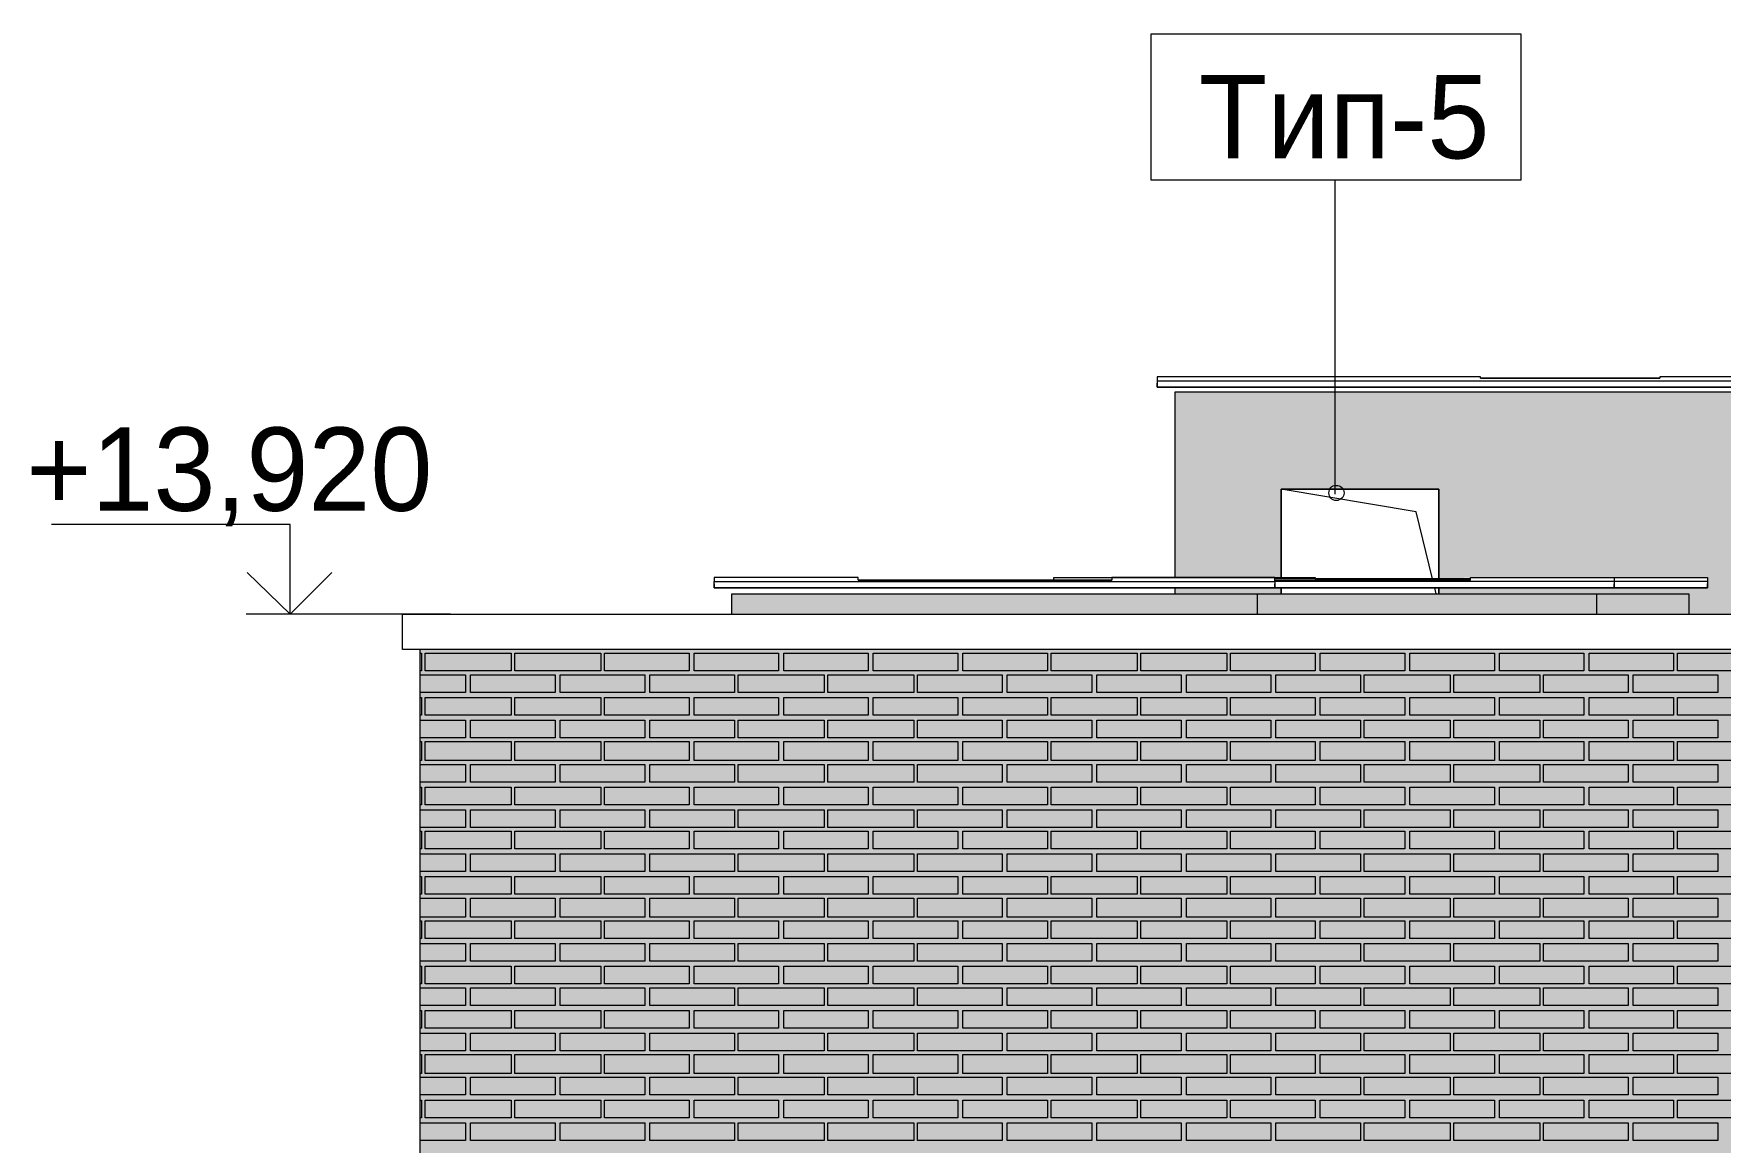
# Model space of a CAD drawing. Header units: millimetres. Extents: x -28928 to 100580, y -22867 to 36490.
# Drawn here: x -23170 to -17517, y 28437 to 32154 of the extents above; entities that cross this region are included whole.
import ezdxf

# ---------------------------------------------------------------- set-up
doc = ezdxf.new("R2010")
doc.units = ezdxf.units.MM
doc.layers.add('PDF _Геометрия', color=7, linetype='Continuous', true_color=0x8f8e8d)
doc.layers.add('PDF _Сплошная заливка', color=7, linetype='Continuous', true_color=0xffffff)
doc.layers.add('PDF _Текст', color=7, linetype='Continuous')

msp = doc.modelspace()

# ---------------------------------------------------------------- hatches: boundary and pattern name
at = {"layer": 'PDF _Сплошная заливка', "true_color": 0x383e42, "transparency": 33554559}
h = msp.add_hatch(color=250, dxfattribs=at)
h.paths.add_polyline_path([(-18989.7, 30296.4), (-19345.1, 30296.4), (-19345.1, 30275.3), (-18989.7, 30275.3)])
h.paths.add_polyline_path([(-15334.3, 30275.3), (-14467, 30275.3), (-14467, 30296.4), (-15342.8, 30296.4), (-15342.8, 30207.6), (-15334.3, 30207.6)])
h.paths.add_polyline_path([(-17623.2, 30275.3), (-17623.2, 30207.6), (-16654.3, 30207.6), (-16654.3, 30876), (-15541.6, 30876), (-15541.6, 30719.5), (-15342.8, 30719.5), (-15342.8, 30330.3), (-14805.5, 30330.3), (-14467, 30326), (-14467, 30952.2), (-19345.1, 30952.2), (-19345.1, 30330.3), (-18989.7, 30330.3), (-18989.7, 30626.4), (-18460.9, 30626.4), (-18460.9, 30326), (-18355.1, 30330.3), (-17559.7, 30330.3), (-17559.7, 30296.4), (-18460.9, 30296.4), (-18460.9, 30275.3)])
at = {"layer": 'PDF _Сплошная заливка', "true_color": 0xdcd6cf, "transparency": 33554559}
msp.add_hatch(color=254, dxfattribs=at).paths.add_polyline_path([(-18676.6, 16343.4), (-18676.6, 19592.6), (-17276.3, 19592.6), (-17276.3, 16343.4), (19112.6, 16343.4), (19112.6, 30089.1), (-21853.9, 30089.1), (-21853.9, 16343.4), (-21375.9, 16343.4), (-21375.9, 19592.6), (-19277.4, 19592.6), (-19277.4, 16343.4)])

# ---------------------------------------------------------------- linework, layer by layer
at = {"layer": 'PDF _Геометрия', "color": 7, "lineweight": 9}
for points in [[(-19425.5, 32153.7), (-18185.9, 32153.7), (-18185.9, 31663), (-19425.5, 31663)], [(-19404.3, 30990.3), (-14407.8, 30990.3), (-14407.8, 31003), (-16222.8, 31003), (-16222.8, 30998.7), (-16823.6, 30998.7), (-16823.6, 31003), (-17720.5, 31003), (-17720.5, 30998.7), (-18321.3, 30998.7), (-18321.3, 31003), (-19404.3, 31003)], [(-18989.7, 30626.4), (-18989.7, 30330.3), (-18989.7, 30626.4), (-18460.9, 30626.4), (-18460.9, 30326), (-18460.9, 30626.4)], [(-18989.7, 30275.3), (-18989.7, 30296.4)], [(-18460.9, 30296.4), (-18460.9, 30275.3)]]:
    msp.add_lwpolyline(points, close=True, dxfattribs=at)
for points in [[(-18807.8, 30609.5), (-18807.8, 31663)], [(-14407.8, 30990.3), (-14407.8, 30969.1), (-19404.3, 30969.1), (-19404.3, 30981.8)], [(-19404.3, 30990.3), (-19404.3, 30969.1), (-14407.8, 30969.1), (-14407.8, 30981.8)], [(-18321.3, 30998.7), (-17720.5, 30998.7)], [(-14467, 30326), (-14467, 30952.2), (-19345.1, 30952.2), (-19345.1, 30330.3)], [(-18482, 30326), (-18537, 30550.3), (-18989.7, 30626.4)], [(-21773.6, 30207.6), (-22188.2, 30207.6), (-22310.9, 30207.6), (-22310.9, 30508), (-23110.5, 30508)], [(-20889.3, 30309.1), (-20889.3, 30296.4), (-20889.3, 30317.6), (-19010.9, 30317.6), (-19010.9, 30330.3), (-19556.6, 30330.3), (-19556.6, 30321.8), (-20407, 30321.8), (-20407, 30330.3), (-20889.3, 30330.3), (-20889.3, 30317.6)], [(-20407, 30321.8), (-19556.6, 30321.8)], [(-19751.3, 30321.8), (-19751.3, 30330.3), (-19205.5, 30330.3), (-18875.5, 30330.3), (-18875.5, 30326), (-18355.1, 30326), (-19010.9, 30326)], [(-19010.9, 30321.8), (-18355.1, 30321.8), (-18355.1, 30330.3), (-17872.8, 30330.3), (-17872.8, 30317.6), (-19010.9, 30317.6), (-19010.9, 30296.4), (-19010.9, 30309.1)], [(-17872.8, 30330.3), (-17559.7, 30330.3), (-17559.7, 30317.6), (-17872.8, 30317.6), (-17872.8, 30296.4), (-17872.8, 30309.1)], [(-17559.7, 30317.6), (-17559.7, 30296.4), (-17559.7, 30309.1)], [(-20889.3, 30296.4), (-19010.9, 30296.4), (-20889.3, 30296.4)], [(-20830.1, 30207.6), (-20830.1, 30275.3), (-19175.9, 30275.3), (-19070.1, 30275.3), (-19070.1, 30207.6)], [(-19751.3, 30296.4), (-17872.8, 30296.4), (-19751.3, 30296.4)], [(-19692, 30275.3), (-18037.8, 30275.3), (-17932, 30275.3), (-17932, 30207.6)], [(-19569.3, 30296.4), (-17559.7, 30296.4), (-19569.3, 30296.4)], [(-19510.1, 30275.3), (-17724.7, 30275.3), (-17623.2, 30275.3), (-17623.2, 30207.6)], [(-19345.1, 30296.4), (-19345.1, 30275.3)], [(-18469.3, 30275.3), (-18473.6, 30296.4)], [(-22158.6, 30207.6), (-22458.9, 30207.6)], [(82320.3, 30089.1), (82320.3, 30207.6), (82320.3, 30089.1), (-21934.3, 30089.1), (-21934.3, 30207.6), (82320.3, 30207.6)], [(-21934.3, 30089.1), (-21934.3, 30207.6)], [(-21853.9, 16296.8), (-21853.9, 16343.4), (-21875.1, 16343.4), (-21875.1, 30089.1)]]:
    msp.add_lwpolyline(points, dxfattribs=at)
at = {"layer": 'PDF _Геометрия', "color": 7, "lineweight": 18}
msp.add_lwpolyline([(-22171.3, 30347.2), (-22310.9, 30207.6), (-22454.7, 30347.2)], dxfattribs=at)
at = {"layer": 'PDF _Геометрия', "lineweight": 9}
for points in [[(-21875.1, 30076.4), (-21870.9, 30076.4), (-21870.9, 30017.2), (-21875.1, 30017.2)], [(-21875.1, 30004.5), (-21862.4, 30004.5), (-21853.9, 30004.5), (-21722.8, 30004.5), (-21722.8, 29945.3), (-21853.9, 29945.3), (-21862.4, 29945.3), (-21875.1, 29945.3)], [(-21875.1, 29928.4), (-21870.9, 29928.4), (-21870.9, 29869.1), (-21875.1, 29869.1)], [(-21875.1, 29852.2), (-21862.4, 29852.2), (-21853.9, 29852.2), (-21722.8, 29852.2), (-21722.8, 29793), (-21853.9, 29793), (-21862.4, 29793), (-21875.1, 29793)], [(-21875.1, 29780.3), (-21870.9, 29780.3), (-21870.9, 29716.8), (-21875.1, 29716.8)], [(-21875.1, 29704.1), (-21862.4, 29704.1), (-21853.9, 29704.1), (-21722.8, 29704.1), (-21722.8, 29644.9), (-21853.9, 29644.9), (-21862.4, 29644.9), (-21875.1, 29644.9)], [(-21875.1, 29628), (-21870.9, 29628), (-21870.9, 29568.7), (-21875.1, 29568.7)], [(-21875.1, 29551.8), (-21862.4, 29551.8), (-21853.9, 29551.8), (-21722.8, 29551.8), (-21722.8, 29492.6), (-21853.9, 29492.6), (-21862.4, 29492.6), (-21875.1, 29492.6)], [(-21875.1, 29479.9), (-21870.9, 29479.9), (-21870.9, 29420.7), (-21875.1, 29420.7)], [(-21875.1, 29403.7), (-21862.4, 29403.7), (-21853.9, 29403.7), (-21722.8, 29403.7), (-21722.8, 29344.5), (-21853.9, 29344.5), (-21862.4, 29344.5), (-21875.1, 29344.5)], [(-21875.1, 29327.6), (-21870.9, 29327.6), (-21870.9, 29268.4), (-21875.1, 29268.4)], [(-21875.1, 29255.7), (-21862.4, 29255.7), (-21853.9, 29255.7), (-21722.8, 29255.7), (-21722.8, 29192.2), (-21853.9, 29192.2), (-21862.4, 29192.2), (-21875.1, 29192.2)], [(-21875.1, 29179.5), (-21870.9, 29179.5), (-21870.9, 29120.3), (-21875.1, 29120.3)], [(-21875.1, 29103.4), (-21862.4, 29103.4), (-21853.9, 29103.4), (-21722.8, 29103.4), (-21722.8, 29044.1), (-21853.9, 29044.1), (-21862.4, 29044.1), (-21875.1, 29044.1)], [(-21875.1, 29027.2), (-21870.9, 29027.2), (-21870.9, 28968), (-21875.1, 28968)], [(-21875.1, 28955.3), (-21862.4, 28955.3), (-21853.9, 28955.3), (-21722.8, 28955.3), (-21722.8, 28896), (-21853.9, 28896), (-21862.4, 28896), (-21875.1, 28896)], [(-21875.1, 28879.1), (-21870.9, 28879.1), (-21870.9, 28819.9), (-21875.1, 28819.9)], [(-21875.1, 28803), (-21862.4, 28803), (-21853.9, 28803), (-21722.8, 28803), (-21722.8, 28743.7), (-21853.9, 28743.7), (-21862.4, 28743.7), (-21875.1, 28743.7)], [(-21875.1, 28731), (-21870.9, 28731), (-21870.9, 28667.6), (-21875.1, 28667.6)], [(-21875.1, 28654.9), (-21862.4, 28654.9), (-21853.9, 28654.9), (-21722.8, 28654.9), (-21722.8, 28595.7), (-21853.9, 28595.7), (-21862.4, 28595.7), (-21875.1, 28595.7)], [(-21875.1, 28578.7), (-21870.9, 28578.7), (-21870.9, 28519.5), (-21875.1, 28519.5)], [(-21875.1, 28502.6), (-21862.4, 28502.6), (-21853.9, 28502.6), (-21722.8, 28502.6), (-21722.8, 28443.4), (-21853.9, 28443.4), (-21862.4, 28443.4), (-21875.1, 28443.4)]]:
    msp.add_lwpolyline(points, dxfattribs=at)
for points in [[(-21570.5, 30076.4), (-21570.5, 30017.2), (-21853.9, 30017.2), (-21858.2, 30017.2), (-21858.2, 30076.4), (-21853.9, 30076.4)], [(-21270.1, 30076.4), (-21270.1, 30017.2), (-21557.8, 30017.2), (-21557.8, 30076.4)], [(-20973.9, 30076.4), (-20973.9, 30017.2), (-21257.4, 30017.2), (-21257.4, 30076.4)], [(-20673.6, 30076.4), (-20673.6, 30017.2), (-20957, 30017.2), (-20957, 30076.4)], [(-20373.2, 30076.4), (-20373.2, 30017.2), (-20656.6, 30017.2), (-20656.6, 30076.4)], [(-20072.8, 30076.4), (-20072.8, 30017.2), (-20356.3, 30017.2), (-20356.3, 30076.4)], [(-19772.4, 30076.4), (-19772.4, 30017.2), (-20055.9, 30017.2), (-20055.9, 30076.4)], [(-19472, 30076.4), (-19472, 30017.2), (-19759.7, 30017.2), (-19759.7, 30076.4)], [(-19171.6, 30076.4), (-19171.6, 30017.2), (-19459.3, 30017.2), (-19459.3, 30076.4)], [(-18875.5, 30076.4), (-18875.5, 30017.2), (-19158.9, 30017.2), (-19158.9, 30076.4)], [(-18575.1, 30076.4), (-18575.1, 30017.2), (-18858.6, 30017.2), (-18858.6, 30076.4)], [(-18274.7, 30076.4), (-18274.7, 30017.2), (-18558.2, 30017.2), (-18558.2, 30076.4)], [(-17974.3, 30076.4), (-17974.3, 30017.2), (-18257.8, 30017.2), (-18257.8, 30076.4)], [(-17673.9, 30076.4), (-17673.9, 30017.2), (-17957.4, 30017.2), (-17957.4, 30076.4)], [(-17373.6, 30076.4), (-17373.6, 30017.2), (-17661.3, 30017.2), (-17661.3, 30076.4)], [(-21422.4, 29945.3), (-21566.3, 29945.3), (-21705.9, 29945.3), (-21705.9, 30004.5), (-21566.3, 30004.5), (-21422.4, 30004.5)], [(-21122, 29945.3), (-21265.9, 29945.3), (-21405.5, 29945.3), (-21405.5, 30004.5), (-21265.9, 30004.5), (-21122, 30004.5)], [(-20821.6, 29945.3), (-20965.5, 29945.3), (-21105.1, 29945.3), (-21105.1, 30004.5), (-20965.5, 30004.5), (-20821.6, 30004.5)], [(-20521.3, 29945.3), (-20665.1, 29945.3), (-20808.9, 29945.3), (-20808.9, 30004.5), (-20665.1, 30004.5), (-20521.3, 30004.5)], [(-20220.9, 29945.3), (-20364.7, 29945.3), (-20508.6, 29945.3), (-20508.6, 30004.5), (-20364.7, 30004.5), (-20220.9, 30004.5)], [(-19924.7, 29945.3), (-20064.3, 29945.3), (-20208.2, 29945.3), (-20208.2, 30004.5), (-20064.3, 30004.5), (-19924.7, 30004.5)], [(-19624.3, 29945.3), (-19763.9, 29945.3), (-19907.8, 29945.3), (-19907.8, 30004.5), (-19763.9, 30004.5), (-19624.3, 30004.5)], [(-19323.9, 29945.3), (-19463.6, 29945.3), (-19607.4, 29945.3), (-19607.4, 30004.5), (-19463.6, 30004.5), (-19323.9, 30004.5)], [(-19023.6, 29945.3), (-19167.4, 29945.3), (-19307, 29945.3), (-19307, 30004.5), (-19167.4, 30004.5), (-19023.6, 30004.5)], [(-18723.2, 29945.3), (-18867, 29945.3), (-19006.6, 29945.3), (-19006.6, 30004.5), (-18867, 30004.5), (-18723.2, 30004.5)], [(-18422.8, 29945.3), (-18566.6, 29945.3), (-18710.5, 29945.3), (-18710.5, 30004.5), (-18566.6, 30004.5), (-18422.8, 30004.5)], [(-18122.4, 29945.3), (-18266.3, 29945.3), (-18410.1, 29945.3), (-18410.1, 30004.5), (-18266.3, 30004.5), (-18122.4, 30004.5)], [(-17826.3, 29945.3), (-17965.9, 29945.3), (-18109.7, 29945.3), (-18109.7, 30004.5), (-17965.9, 30004.5), (-17826.3, 30004.5)], [(-17525.9, 29945.3), (-17665.5, 29945.3), (-17809.3, 29945.3), (-17809.3, 30004.5), (-17665.5, 30004.5), (-17525.9, 30004.5)], [(-21570.5, 29928.4), (-21570.5, 29869.1), (-21853.9, 29869.1), (-21858.2, 29869.1), (-21858.2, 29928.4), (-21853.9, 29928.4)], [(-21270.1, 29928.4), (-21270.1, 29869.1), (-21557.8, 29869.1), (-21557.8, 29928.4)], [(-20973.9, 29928.4), (-20973.9, 29869.1), (-21257.4, 29869.1), (-21257.4, 29928.4)], [(-20673.6, 29928.4), (-20673.6, 29869.1), (-20957, 29869.1), (-20957, 29928.4)], [(-20373.2, 29928.4), (-20373.2, 29869.1), (-20656.6, 29869.1), (-20656.6, 29928.4)], [(-20072.8, 29928.4), (-20072.8, 29869.1), (-20356.3, 29869.1), (-20356.3, 29928.4)], [(-19772.4, 29928.4), (-19772.4, 29869.1), (-20055.9, 29869.1), (-20055.9, 29928.4)], [(-19472, 29928.4), (-19472, 29869.1), (-19759.7, 29869.1), (-19759.7, 29928.4)], [(-19171.6, 29928.4), (-19171.6, 29869.1), (-19459.3, 29869.1), (-19459.3, 29928.4)], [(-18875.5, 29928.4), (-18875.5, 29869.1), (-19158.9, 29869.1), (-19158.9, 29928.4)], [(-18575.1, 29928.4), (-18575.1, 29869.1), (-18858.6, 29869.1), (-18858.6, 29928.4)], [(-18274.7, 29928.4), (-18274.7, 29869.1), (-18558.2, 29869.1), (-18558.2, 29928.4)], [(-17974.3, 29928.4), (-17974.3, 29869.1), (-18257.8, 29869.1), (-18257.8, 29928.4)], [(-17673.9, 29928.4), (-17673.9, 29869.1), (-17957.4, 29869.1), (-17957.4, 29928.4)], [(-17373.6, 29928.4), (-17373.6, 29869.1), (-17661.3, 29869.1), (-17661.3, 29928.4)], [(-21422.4, 29793), (-21566.3, 29793), (-21705.9, 29793), (-21705.9, 29852.2), (-21566.3, 29852.2), (-21422.4, 29852.2)], [(-21122, 29793), (-21265.9, 29793), (-21405.5, 29793), (-21405.5, 29852.2), (-21265.9, 29852.2), (-21122, 29852.2)], [(-20821.6, 29793), (-20965.5, 29793), (-21105.1, 29793), (-21105.1, 29852.2), (-20965.5, 29852.2), (-20821.6, 29852.2)], [(-20521.3, 29793), (-20665.1, 29793), (-20808.9, 29793), (-20808.9, 29852.2), (-20665.1, 29852.2), (-20521.3, 29852.2)], [(-20220.9, 29793), (-20364.7, 29793), (-20508.6, 29793), (-20508.6, 29852.2), (-20364.7, 29852.2), (-20220.9, 29852.2)], [(-19924.7, 29793), (-20064.3, 29793), (-20208.2, 29793), (-20208.2, 29852.2), (-20064.3, 29852.2), (-19924.7, 29852.2)], [(-19624.3, 29793), (-19763.9, 29793), (-19907.8, 29793), (-19907.8, 29852.2), (-19763.9, 29852.2), (-19624.3, 29852.2)], [(-19323.9, 29793), (-19463.6, 29793), (-19607.4, 29793), (-19607.4, 29852.2), (-19463.6, 29852.2), (-19323.9, 29852.2)], [(-19023.6, 29793), (-19167.4, 29793), (-19307, 29793), (-19307, 29852.2), (-19167.4, 29852.2), (-19023.6, 29852.2)], [(-18723.2, 29793), (-18867, 29793), (-19006.6, 29793), (-19006.6, 29852.2), (-18867, 29852.2), (-18723.2, 29852.2)], [(-18422.8, 29793), (-18566.6, 29793), (-18710.5, 29793), (-18710.5, 29852.2), (-18566.6, 29852.2), (-18422.8, 29852.2)], [(-18122.4, 29793), (-18266.3, 29793), (-18410.1, 29793), (-18410.1, 29852.2), (-18266.3, 29852.2), (-18122.4, 29852.2)], [(-17826.3, 29793), (-17965.9, 29793), (-18109.7, 29793), (-18109.7, 29852.2), (-17965.9, 29852.2), (-17826.3, 29852.2)], [(-17525.9, 29793), (-17665.5, 29793), (-17809.3, 29793), (-17809.3, 29852.2), (-17665.5, 29852.2), (-17525.9, 29852.2)], [(-21570.5, 29780.3), (-21570.5, 29716.8), (-21853.9, 29716.8), (-21858.2, 29716.8), (-21858.2, 29780.3), (-21853.9, 29780.3)], [(-21270.1, 29780.3), (-21270.1, 29716.8), (-21557.8, 29716.8), (-21557.8, 29780.3)], [(-20973.9, 29780.3), (-20973.9, 29716.8), (-21257.4, 29716.8), (-21257.4, 29780.3)], [(-20673.6, 29780.3), (-20673.6, 29716.8), (-20957, 29716.8), (-20957, 29780.3)], [(-20373.2, 29780.3), (-20373.2, 29716.8), (-20656.6, 29716.8), (-20656.6, 29780.3)], [(-20072.8, 29780.3), (-20072.8, 29716.8), (-20356.3, 29716.8), (-20356.3, 29780.3)], [(-19772.4, 29780.3), (-19772.4, 29716.8), (-20055.9, 29716.8), (-20055.9, 29780.3)], [(-19472, 29780.3), (-19472, 29716.8), (-19759.7, 29716.8), (-19759.7, 29780.3)], [(-19171.6, 29780.3), (-19171.6, 29716.8), (-19459.3, 29716.8), (-19459.3, 29780.3)], [(-18875.5, 29780.3), (-18875.5, 29716.8), (-19158.9, 29716.8), (-19158.9, 29780.3)], [(-18575.1, 29780.3), (-18575.1, 29716.8), (-18858.6, 29716.8), (-18858.6, 29780.3)], [(-18274.7, 29780.3), (-18274.7, 29716.8), (-18558.2, 29716.8), (-18558.2, 29780.3)], [(-17974.3, 29780.3), (-17974.3, 29716.8), (-18257.8, 29716.8), (-18257.8, 29780.3)], [(-17673.9, 29780.3), (-17673.9, 29716.8), (-17957.4, 29716.8), (-17957.4, 29780.3)], [(-17373.6, 29780.3), (-17373.6, 29716.8), (-17661.3, 29716.8), (-17661.3, 29780.3)], [(-21422.4, 29644.9), (-21566.3, 29644.9), (-21705.9, 29644.9), (-21705.9, 29704.1), (-21566.3, 29704.1), (-21422.4, 29704.1)], [(-21122, 29644.9), (-21265.9, 29644.9), (-21405.5, 29644.9), (-21405.5, 29704.1), (-21265.9, 29704.1), (-21122, 29704.1)], [(-20821.6, 29644.9), (-20965.5, 29644.9), (-21105.1, 29644.9), (-21105.1, 29704.1), (-20965.5, 29704.1), (-20821.6, 29704.1)], [(-20521.3, 29644.9), (-20665.1, 29644.9), (-20808.9, 29644.9), (-20808.9, 29704.1), (-20665.1, 29704.1), (-20521.3, 29704.1)], [(-20220.9, 29644.9), (-20364.7, 29644.9), (-20508.6, 29644.9), (-20508.6, 29704.1), (-20364.7, 29704.1), (-20220.9, 29704.1)], [(-19924.7, 29644.9), (-20064.3, 29644.9), (-20208.2, 29644.9), (-20208.2, 29704.1), (-20064.3, 29704.1), (-19924.7, 29704.1)], [(-19624.3, 29644.9), (-19763.9, 29644.9), (-19907.8, 29644.9), (-19907.8, 29704.1), (-19763.9, 29704.1), (-19624.3, 29704.1)], [(-19323.9, 29644.9), (-19463.6, 29644.9), (-19607.4, 29644.9), (-19607.4, 29704.1), (-19463.6, 29704.1), (-19323.9, 29704.1)], [(-19023.6, 29644.9), (-19167.4, 29644.9), (-19307, 29644.9), (-19307, 29704.1), (-19167.4, 29704.1), (-19023.6, 29704.1)], [(-18723.2, 29644.9), (-18867, 29644.9), (-19006.6, 29644.9), (-19006.6, 29704.1), (-18867, 29704.1), (-18723.2, 29704.1)], [(-18422.8, 29644.9), (-18566.6, 29644.9), (-18710.5, 29644.9), (-18710.5, 29704.1), (-18566.6, 29704.1), (-18422.8, 29704.1)], [(-18122.4, 29644.9), (-18266.3, 29644.9), (-18410.1, 29644.9), (-18410.1, 29704.1), (-18266.3, 29704.1), (-18122.4, 29704.1)], [(-17826.3, 29644.9), (-17965.9, 29644.9), (-18109.7, 29644.9), (-18109.7, 29704.1), (-17965.9, 29704.1), (-17826.3, 29704.1)], [(-17525.9, 29644.9), (-17665.5, 29644.9), (-17809.3, 29644.9), (-17809.3, 29704.1), (-17665.5, 29704.1), (-17525.9, 29704.1)], [(-21570.5, 29628), (-21570.5, 29568.7), (-21853.9, 29568.7), (-21858.2, 29568.7), (-21858.2, 29628), (-21853.9, 29628)], [(-21270.1, 29628), (-21270.1, 29568.7), (-21557.8, 29568.7), (-21557.8, 29628)], [(-20973.9, 29628), (-20973.9, 29568.7), (-21257.4, 29568.7), (-21257.4, 29628)], [(-20673.6, 29628), (-20673.6, 29568.7), (-20957, 29568.7), (-20957, 29628)], [(-20373.2, 29628), (-20373.2, 29568.7), (-20656.6, 29568.7), (-20656.6, 29628)], [(-20072.8, 29628), (-20072.8, 29568.7), (-20356.3, 29568.7), (-20356.3, 29628)], [(-19772.4, 29628), (-19772.4, 29568.7), (-20055.9, 29568.7), (-20055.9, 29628)], [(-19472, 29628), (-19472, 29568.7), (-19759.7, 29568.7), (-19759.7, 29628)], [(-19171.6, 29628), (-19171.6, 29568.7), (-19459.3, 29568.7), (-19459.3, 29628)], [(-18875.5, 29628), (-18875.5, 29568.7), (-19158.9, 29568.7), (-19158.9, 29628)], [(-18575.1, 29628), (-18575.1, 29568.7), (-18858.6, 29568.7), (-18858.6, 29628)], [(-18274.7, 29628), (-18274.7, 29568.7), (-18558.2, 29568.7), (-18558.2, 29628)], [(-17974.3, 29628), (-17974.3, 29568.7), (-18257.8, 29568.7), (-18257.8, 29628)], [(-17673.9, 29628), (-17673.9, 29568.7), (-17957.4, 29568.7), (-17957.4, 29628)], [(-17373.6, 29628), (-17373.6, 29568.7), (-17661.3, 29568.7), (-17661.3, 29628)], [(-21422.4, 29492.6), (-21566.3, 29492.6), (-21705.9, 29492.6), (-21705.9, 29551.8), (-21566.3, 29551.8), (-21422.4, 29551.8)], [(-21122, 29492.6), (-21265.9, 29492.6), (-21405.5, 29492.6), (-21405.5, 29551.8), (-21265.9, 29551.8), (-21122, 29551.8)], [(-20821.6, 29492.6), (-20965.5, 29492.6), (-21105.1, 29492.6), (-21105.1, 29551.8), (-20965.5, 29551.8), (-20821.6, 29551.8)], [(-20521.3, 29492.6), (-20665.1, 29492.6), (-20808.9, 29492.6), (-20808.9, 29551.8), (-20665.1, 29551.8), (-20521.3, 29551.8)], [(-20220.9, 29492.6), (-20364.7, 29492.6), (-20508.6, 29492.6), (-20508.6, 29551.8), (-20364.7, 29551.8), (-20220.9, 29551.8)], [(-19924.7, 29492.6), (-20064.3, 29492.6), (-20208.2, 29492.6), (-20208.2, 29551.8), (-20064.3, 29551.8), (-19924.7, 29551.8)], [(-19624.3, 29492.6), (-19763.9, 29492.6), (-19907.8, 29492.6), (-19907.8, 29551.8), (-19763.9, 29551.8), (-19624.3, 29551.8)], [(-19323.9, 29492.6), (-19463.6, 29492.6), (-19607.4, 29492.6), (-19607.4, 29551.8), (-19463.6, 29551.8), (-19323.9, 29551.8)], [(-19023.6, 29492.6), (-19167.4, 29492.6), (-19307, 29492.6), (-19307, 29551.8), (-19167.4, 29551.8), (-19023.6, 29551.8)], [(-18723.2, 29492.6), (-18867, 29492.6), (-19006.6, 29492.6), (-19006.6, 29551.8), (-18867, 29551.8), (-18723.2, 29551.8)], [(-18422.8, 29492.6), (-18566.6, 29492.6), (-18710.5, 29492.6), (-18710.5, 29551.8), (-18566.6, 29551.8), (-18422.8, 29551.8)], [(-18122.4, 29492.6), (-18266.3, 29492.6), (-18410.1, 29492.6), (-18410.1, 29551.8), (-18266.3, 29551.8), (-18122.4, 29551.8)], [(-17826.3, 29492.6), (-17965.9, 29492.6), (-18109.7, 29492.6), (-18109.7, 29551.8), (-17965.9, 29551.8), (-17826.3, 29551.8)], [(-17525.9, 29492.6), (-17665.5, 29492.6), (-17809.3, 29492.6), (-17809.3, 29551.8), (-17665.5, 29551.8), (-17525.9, 29551.8)], [(-21570.5, 29479.9), (-21570.5, 29420.7), (-21853.9, 29420.7), (-21858.2, 29420.7), (-21858.2, 29479.9), (-21853.9, 29479.9)], [(-21270.1, 29479.9), (-21270.1, 29420.7), (-21557.8, 29420.7), (-21557.8, 29479.9)], [(-20973.9, 29479.9), (-20973.9, 29420.7), (-21257.4, 29420.7), (-21257.4, 29479.9)], [(-20673.6, 29479.9), (-20673.6, 29420.7), (-20957, 29420.7), (-20957, 29479.9)], [(-20373.2, 29479.9), (-20373.2, 29420.7), (-20656.6, 29420.7), (-20656.6, 29479.9)], [(-20072.8, 29479.9), (-20072.8, 29420.7), (-20356.3, 29420.7), (-20356.3, 29479.9)], [(-19772.4, 29479.9), (-19772.4, 29420.7), (-20055.9, 29420.7), (-20055.9, 29479.9)], [(-19472, 29479.9), (-19472, 29420.7), (-19759.7, 29420.7), (-19759.7, 29479.9)], [(-19171.6, 29479.9), (-19171.6, 29420.7), (-19459.3, 29420.7), (-19459.3, 29479.9)], [(-18875.5, 29479.9), (-18875.5, 29420.7), (-19158.9, 29420.7), (-19158.9, 29479.9)], [(-18575.1, 29479.9), (-18575.1, 29420.7), (-18858.6, 29420.7), (-18858.6, 29479.9)], [(-18274.7, 29479.9), (-18274.7, 29420.7), (-18558.2, 29420.7), (-18558.2, 29479.9)], [(-17974.3, 29479.9), (-17974.3, 29420.7), (-18257.8, 29420.7), (-18257.8, 29479.9)], [(-17673.9, 29479.9), (-17673.9, 29420.7), (-17957.4, 29420.7), (-17957.4, 29479.9)], [(-17373.6, 29479.9), (-17373.6, 29420.7), (-17661.3, 29420.7), (-17661.3, 29479.9)], [(-21422.4, 29344.5), (-21566.3, 29344.5), (-21705.9, 29344.5), (-21705.9, 29403.7), (-21566.3, 29403.7), (-21422.4, 29403.7)], [(-21122, 29344.5), (-21265.9, 29344.5), (-21405.5, 29344.5), (-21405.5, 29403.7), (-21265.9, 29403.7), (-21122, 29403.7)], [(-20821.6, 29344.5), (-20965.5, 29344.5), (-21105.1, 29344.5), (-21105.1, 29403.7), (-20965.5, 29403.7), (-20821.6, 29403.7)], [(-20521.3, 29344.5), (-20665.1, 29344.5), (-20808.9, 29344.5), (-20808.9, 29403.7), (-20665.1, 29403.7), (-20521.3, 29403.7)], [(-20220.9, 29344.5), (-20364.7, 29344.5), (-20508.6, 29344.5), (-20508.6, 29403.7), (-20364.7, 29403.7), (-20220.9, 29403.7)], [(-19924.7, 29344.5), (-20064.3, 29344.5), (-20208.2, 29344.5), (-20208.2, 29403.7), (-20064.3, 29403.7), (-19924.7, 29403.7)], [(-19624.3, 29344.5), (-19763.9, 29344.5), (-19907.8, 29344.5), (-19907.8, 29403.7), (-19763.9, 29403.7), (-19624.3, 29403.7)], [(-19323.9, 29344.5), (-19463.6, 29344.5), (-19607.4, 29344.5), (-19607.4, 29403.7), (-19463.6, 29403.7), (-19323.9, 29403.7)], [(-19023.6, 29344.5), (-19167.4, 29344.5), (-19307, 29344.5), (-19307, 29403.7), (-19167.4, 29403.7), (-19023.6, 29403.7)], [(-18723.2, 29344.5), (-18867, 29344.5), (-19006.6, 29344.5), (-19006.6, 29403.7), (-18867, 29403.7), (-18723.2, 29403.7)], [(-18422.8, 29344.5), (-18566.6, 29344.5), (-18710.5, 29344.5), (-18710.5, 29403.7), (-18566.6, 29403.7), (-18422.8, 29403.7)], [(-18122.4, 29344.5), (-18266.3, 29344.5), (-18410.1, 29344.5), (-18410.1, 29403.7), (-18266.3, 29403.7), (-18122.4, 29403.7)], [(-17826.3, 29344.5), (-17965.9, 29344.5), (-18109.7, 29344.5), (-18109.7, 29403.7), (-17965.9, 29403.7), (-17826.3, 29403.7)], [(-17525.9, 29344.5), (-17665.5, 29344.5), (-17809.3, 29344.5), (-17809.3, 29403.7), (-17665.5, 29403.7), (-17525.9, 29403.7)], [(-21570.5, 29327.6), (-21570.5, 29268.4), (-21853.9, 29268.4), (-21858.2, 29268.4), (-21858.2, 29327.6), (-21853.9, 29327.6)], [(-21270.1, 29327.6), (-21270.1, 29268.4), (-21557.8, 29268.4), (-21557.8, 29327.6)], [(-20973.9, 29327.6), (-20973.9, 29268.4), (-21257.4, 29268.4), (-21257.4, 29327.6)], [(-20673.6, 29327.6), (-20673.6, 29268.4), (-20957, 29268.4), (-20957, 29327.6)], [(-20373.2, 29327.6), (-20373.2, 29268.4), (-20656.6, 29268.4), (-20656.6, 29327.6)], [(-20072.8, 29327.6), (-20072.8, 29268.4), (-20356.3, 29268.4), (-20356.3, 29327.6)], [(-19772.4, 29327.6), (-19772.4, 29268.4), (-20055.9, 29268.4), (-20055.9, 29327.6)], [(-19472, 29327.6), (-19472, 29268.4), (-19759.7, 29268.4), (-19759.7, 29327.6)], [(-19171.6, 29327.6), (-19171.6, 29268.4), (-19459.3, 29268.4), (-19459.3, 29327.6)], [(-18875.5, 29327.6), (-18875.5, 29268.4), (-19158.9, 29268.4), (-19158.9, 29327.6)], [(-18575.1, 29327.6), (-18575.1, 29268.4), (-18858.6, 29268.4), (-18858.6, 29327.6)], [(-18274.7, 29327.6), (-18274.7, 29268.4), (-18558.2, 29268.4), (-18558.2, 29327.6)], [(-17974.3, 29327.6), (-17974.3, 29268.4), (-18257.8, 29268.4), (-18257.8, 29327.6)], [(-17673.9, 29327.6), (-17673.9, 29268.4), (-17957.4, 29268.4), (-17957.4, 29327.6)], [(-17373.6, 29327.6), (-17373.6, 29268.4), (-17661.3, 29268.4), (-17661.3, 29327.6)], [(-21422.4, 29192.2), (-21566.3, 29192.2), (-21705.9, 29192.2), (-21705.9, 29255.7), (-21566.3, 29255.7), (-21422.4, 29255.7)], [(-21122, 29192.2), (-21265.9, 29192.2), (-21405.5, 29192.2), (-21405.5, 29255.7), (-21265.9, 29255.7), (-21122, 29255.7)], [(-20821.6, 29192.2), (-20965.5, 29192.2), (-21105.1, 29192.2), (-21105.1, 29255.7), (-20965.5, 29255.7), (-20821.6, 29255.7)], [(-20521.3, 29192.2), (-20665.1, 29192.2), (-20808.9, 29192.2), (-20808.9, 29255.7), (-20665.1, 29255.7), (-20521.3, 29255.7)], [(-20220.9, 29192.2), (-20364.7, 29192.2), (-20508.6, 29192.2), (-20508.6, 29255.7), (-20364.7, 29255.7), (-20220.9, 29255.7)], [(-19924.7, 29192.2), (-20064.3, 29192.2), (-20208.2, 29192.2), (-20208.2, 29255.7), (-20064.3, 29255.7), (-19924.7, 29255.7)], [(-19624.3, 29192.2), (-19763.9, 29192.2), (-19907.8, 29192.2), (-19907.8, 29255.7), (-19763.9, 29255.7), (-19624.3, 29255.7)], [(-19323.9, 29192.2), (-19463.6, 29192.2), (-19607.4, 29192.2), (-19607.4, 29255.7), (-19463.6, 29255.7), (-19323.9, 29255.7)], [(-19023.6, 29192.2), (-19167.4, 29192.2), (-19307, 29192.2), (-19307, 29255.7), (-19167.4, 29255.7), (-19023.6, 29255.7)], [(-18723.2, 29192.2), (-18867, 29192.2), (-19006.6, 29192.2), (-19006.6, 29255.7), (-18867, 29255.7), (-18723.2, 29255.7)], [(-18422.8, 29192.2), (-18566.6, 29192.2), (-18710.5, 29192.2), (-18710.5, 29255.7), (-18566.6, 29255.7), (-18422.8, 29255.7)], [(-18122.4, 29192.2), (-18266.3, 29192.2), (-18410.1, 29192.2), (-18410.1, 29255.7), (-18266.3, 29255.7), (-18122.4, 29255.7)], [(-17826.3, 29192.2), (-17965.9, 29192.2), (-18109.7, 29192.2), (-18109.7, 29255.7), (-17965.9, 29255.7), (-17826.3, 29255.7)], [(-17525.9, 29192.2), (-17665.5, 29192.2), (-17809.3, 29192.2), (-17809.3, 29255.7), (-17665.5, 29255.7), (-17525.9, 29255.7)], [(-21570.5, 29179.5), (-21570.5, 29120.3), (-21853.9, 29120.3), (-21858.2, 29120.3), (-21858.2, 29179.5), (-21853.9, 29179.5)], [(-21270.1, 29179.5), (-21270.1, 29120.3), (-21557.8, 29120.3), (-21557.8, 29179.5)], [(-20973.9, 29179.5), (-20973.9, 29120.3), (-21257.4, 29120.3), (-21257.4, 29179.5)], [(-20673.6, 29179.5), (-20673.6, 29120.3), (-20957, 29120.3), (-20957, 29179.5)], [(-20373.2, 29179.5), (-20373.2, 29120.3), (-20656.6, 29120.3), (-20656.6, 29179.5)], [(-20072.8, 29179.5), (-20072.8, 29120.3), (-20356.3, 29120.3), (-20356.3, 29179.5)], [(-19772.4, 29179.5), (-19772.4, 29120.3), (-20055.9, 29120.3), (-20055.9, 29179.5)], [(-19472, 29179.5), (-19472, 29120.3), (-19759.7, 29120.3), (-19759.7, 29179.5)], [(-19171.6, 29179.5), (-19171.6, 29120.3), (-19459.3, 29120.3), (-19459.3, 29179.5)], [(-18875.5, 29179.5), (-18875.5, 29120.3), (-19158.9, 29120.3), (-19158.9, 29179.5)], [(-18575.1, 29179.5), (-18575.1, 29120.3), (-18858.6, 29120.3), (-18858.6, 29179.5)], [(-18274.7, 29179.5), (-18274.7, 29120.3), (-18558.2, 29120.3), (-18558.2, 29179.5)], [(-17974.3, 29179.5), (-17974.3, 29120.3), (-18257.8, 29120.3), (-18257.8, 29179.5)], [(-17673.9, 29179.5), (-17673.9, 29120.3), (-17957.4, 29120.3), (-17957.4, 29179.5)], [(-17373.6, 29179.5), (-17373.6, 29120.3), (-17661.3, 29120.3), (-17661.3, 29179.5)], [(-21422.4, 29044.1), (-21566.3, 29044.1), (-21705.9, 29044.1), (-21705.9, 29103.4), (-21566.3, 29103.4), (-21422.4, 29103.4)], [(-21122, 29044.1), (-21265.9, 29044.1), (-21405.5, 29044.1), (-21405.5, 29103.4), (-21265.9, 29103.4), (-21122, 29103.4)], [(-20821.6, 29044.1), (-20965.5, 29044.1), (-21105.1, 29044.1), (-21105.1, 29103.4), (-20965.5, 29103.4), (-20821.6, 29103.4)], [(-20521.3, 29044.1), (-20665.1, 29044.1), (-20808.9, 29044.1), (-20808.9, 29103.4), (-20665.1, 29103.4), (-20521.3, 29103.4)], [(-20220.9, 29044.1), (-20364.7, 29044.1), (-20508.6, 29044.1), (-20508.6, 29103.4), (-20364.7, 29103.4), (-20220.9, 29103.4)], [(-19924.7, 29044.1), (-20064.3, 29044.1), (-20208.2, 29044.1), (-20208.2, 29103.4), (-20064.3, 29103.4), (-19924.7, 29103.4)], [(-19624.3, 29044.1), (-19763.9, 29044.1), (-19907.8, 29044.1), (-19907.8, 29103.4), (-19763.9, 29103.4), (-19624.3, 29103.4)], [(-19323.9, 29044.1), (-19463.6, 29044.1), (-19607.4, 29044.1), (-19607.4, 29103.4), (-19463.6, 29103.4), (-19323.9, 29103.4)], [(-19023.6, 29044.1), (-19167.4, 29044.1), (-19307, 29044.1), (-19307, 29103.4), (-19167.4, 29103.4), (-19023.6, 29103.4)], [(-18723.2, 29044.1), (-18867, 29044.1), (-19006.6, 29044.1), (-19006.6, 29103.4), (-18867, 29103.4), (-18723.2, 29103.4)], [(-18422.8, 29044.1), (-18566.6, 29044.1), (-18710.5, 29044.1), (-18710.5, 29103.4), (-18566.6, 29103.4), (-18422.8, 29103.4)], [(-18122.4, 29044.1), (-18266.3, 29044.1), (-18410.1, 29044.1), (-18410.1, 29103.4), (-18266.3, 29103.4), (-18122.4, 29103.4)], [(-17826.3, 29044.1), (-17965.9, 29044.1), (-18109.7, 29044.1), (-18109.7, 29103.4), (-17965.9, 29103.4), (-17826.3, 29103.4)], [(-17525.9, 29044.1), (-17665.5, 29044.1), (-17809.3, 29044.1), (-17809.3, 29103.4), (-17665.5, 29103.4), (-17525.9, 29103.4)], [(-21570.5, 29027.2), (-21570.5, 28968), (-21853.9, 28968), (-21858.2, 28968), (-21858.2, 29027.2), (-21853.9, 29027.2)], [(-21270.1, 29027.2), (-21270.1, 28968), (-21557.8, 28968), (-21557.8, 29027.2)], [(-20973.9, 29027.2), (-20973.9, 28968), (-21257.4, 28968), (-21257.4, 29027.2)], [(-20673.6, 29027.2), (-20673.6, 28968), (-20957, 28968), (-20957, 29027.2)], [(-20373.2, 29027.2), (-20373.2, 28968), (-20656.6, 28968), (-20656.6, 29027.2)], [(-20072.8, 29027.2), (-20072.8, 28968), (-20356.3, 28968), (-20356.3, 29027.2)], [(-19772.4, 29027.2), (-19772.4, 28968), (-20055.9, 28968), (-20055.9, 29027.2)], [(-19472, 29027.2), (-19472, 28968), (-19759.7, 28968), (-19759.7, 29027.2)], [(-19171.6, 29027.2), (-19171.6, 28968), (-19459.3, 28968), (-19459.3, 29027.2)], [(-18875.5, 29027.2), (-18875.5, 28968), (-19158.9, 28968), (-19158.9, 29027.2)], [(-18575.1, 29027.2), (-18575.1, 28968), (-18858.6, 28968), (-18858.6, 29027.2)], [(-18274.7, 29027.2), (-18274.7, 28968), (-18558.2, 28968), (-18558.2, 29027.2)], [(-17974.3, 29027.2), (-17974.3, 28968), (-18257.8, 28968), (-18257.8, 29027.2)], [(-17673.9, 29027.2), (-17673.9, 28968), (-17957.4, 28968), (-17957.4, 29027.2)], [(-17373.6, 29027.2), (-17373.6, 28968), (-17661.3, 28968), (-17661.3, 29027.2)], [(-21422.4, 28896), (-21566.3, 28896), (-21705.9, 28896), (-21705.9, 28955.3), (-21566.3, 28955.3), (-21422.4, 28955.3)], [(-21122, 28896), (-21265.9, 28896), (-21405.5, 28896), (-21405.5, 28955.3), (-21265.9, 28955.3), (-21122, 28955.3)], [(-20821.6, 28896), (-20965.5, 28896), (-21105.1, 28896), (-21105.1, 28955.3), (-20965.5, 28955.3), (-20821.6, 28955.3)], [(-20521.3, 28896), (-20665.1, 28896), (-20808.9, 28896), (-20808.9, 28955.3), (-20665.1, 28955.3), (-20521.3, 28955.3)], [(-20220.9, 28896), (-20364.7, 28896), (-20508.6, 28896), (-20508.6, 28955.3), (-20364.7, 28955.3), (-20220.9, 28955.3)], [(-19924.7, 28896), (-20064.3, 28896), (-20208.2, 28896), (-20208.2, 28955.3), (-20064.3, 28955.3), (-19924.7, 28955.3)], [(-19624.3, 28896), (-19763.9, 28896), (-19907.8, 28896), (-19907.8, 28955.3), (-19763.9, 28955.3), (-19624.3, 28955.3)], [(-19323.9, 28896), (-19463.6, 28896), (-19607.4, 28896), (-19607.4, 28955.3), (-19463.6, 28955.3), (-19323.9, 28955.3)], [(-19023.6, 28896), (-19167.4, 28896), (-19307, 28896), (-19307, 28955.3), (-19167.4, 28955.3), (-19023.6, 28955.3)], [(-18723.2, 28896), (-18867, 28896), (-19006.6, 28896), (-19006.6, 28955.3), (-18867, 28955.3), (-18723.2, 28955.3)], [(-18422.8, 28896), (-18566.6, 28896), (-18710.5, 28896), (-18710.5, 28955.3), (-18566.6, 28955.3), (-18422.8, 28955.3)], [(-18122.4, 28896), (-18266.3, 28896), (-18410.1, 28896), (-18410.1, 28955.3), (-18266.3, 28955.3), (-18122.4, 28955.3)], [(-17826.3, 28896), (-17965.9, 28896), (-18109.7, 28896), (-18109.7, 28955.3), (-17965.9, 28955.3), (-17826.3, 28955.3)], [(-17525.9, 28896), (-17665.5, 28896), (-17809.3, 28896), (-17809.3, 28955.3), (-17665.5, 28955.3), (-17525.9, 28955.3)], [(-21570.5, 28879.1), (-21570.5, 28819.9), (-21853.9, 28819.9), (-21858.2, 28819.9), (-21858.2, 28879.1), (-21853.9, 28879.1)], [(-21270.1, 28879.1), (-21270.1, 28819.9), (-21557.8, 28819.9), (-21557.8, 28879.1)], [(-20973.9, 28879.1), (-20973.9, 28819.9), (-21257.4, 28819.9), (-21257.4, 28879.1)], [(-20673.6, 28879.1), (-20673.6, 28819.9), (-20957, 28819.9), (-20957, 28879.1)], [(-20373.2, 28879.1), (-20373.2, 28819.9), (-20656.6, 28819.9), (-20656.6, 28879.1)], [(-20072.8, 28879.1), (-20072.8, 28819.9), (-20356.3, 28819.9), (-20356.3, 28879.1)], [(-19772.4, 28879.1), (-19772.4, 28819.9), (-20055.9, 28819.9), (-20055.9, 28879.1)], [(-19472, 28879.1), (-19472, 28819.9), (-19759.7, 28819.9), (-19759.7, 28879.1)], [(-19171.6, 28879.1), (-19171.6, 28819.9), (-19459.3, 28819.9), (-19459.3, 28879.1)], [(-18875.5, 28879.1), (-18875.5, 28819.9), (-19158.9, 28819.9), (-19158.9, 28879.1)], [(-18575.1, 28879.1), (-18575.1, 28819.9), (-18858.6, 28819.9), (-18858.6, 28879.1)], [(-18274.7, 28879.1), (-18274.7, 28819.9), (-18558.2, 28819.9), (-18558.2, 28879.1)], [(-17974.3, 28879.1), (-17974.3, 28819.9), (-18257.8, 28819.9), (-18257.8, 28879.1)], [(-17673.9, 28879.1), (-17673.9, 28819.9), (-17957.4, 28819.9), (-17957.4, 28879.1)], [(-17373.6, 28879.1), (-17373.6, 28819.9), (-17661.3, 28819.9), (-17661.3, 28879.1)], [(-21422.4, 28743.7), (-21566.3, 28743.7), (-21705.9, 28743.7), (-21705.9, 28803), (-21566.3, 28803), (-21422.4, 28803)], [(-21122, 28743.7), (-21265.9, 28743.7), (-21405.5, 28743.7), (-21405.5, 28803), (-21265.9, 28803), (-21122, 28803)], [(-20821.6, 28743.7), (-20965.5, 28743.7), (-21105.1, 28743.7), (-21105.1, 28803), (-20965.5, 28803), (-20821.6, 28803)], [(-20521.3, 28743.7), (-20665.1, 28743.7), (-20808.9, 28743.7), (-20808.9, 28803), (-20665.1, 28803), (-20521.3, 28803)], [(-20220.9, 28743.7), (-20364.7, 28743.7), (-20508.6, 28743.7), (-20508.6, 28803), (-20364.7, 28803), (-20220.9, 28803)], [(-19924.7, 28743.7), (-20064.3, 28743.7), (-20208.2, 28743.7), (-20208.2, 28803), (-20064.3, 28803), (-19924.7, 28803)], [(-19624.3, 28743.7), (-19763.9, 28743.7), (-19907.8, 28743.7), (-19907.8, 28803), (-19763.9, 28803), (-19624.3, 28803)], [(-19323.9, 28743.7), (-19463.6, 28743.7), (-19607.4, 28743.7), (-19607.4, 28803), (-19463.6, 28803), (-19323.9, 28803)], [(-19023.6, 28743.7), (-19167.4, 28743.7), (-19307, 28743.7), (-19307, 28803), (-19167.4, 28803), (-19023.6, 28803)], [(-18723.2, 28743.7), (-18867, 28743.7), (-19006.6, 28743.7), (-19006.6, 28803), (-18867, 28803), (-18723.2, 28803)], [(-18422.8, 28743.7), (-18566.6, 28743.7), (-18710.5, 28743.7), (-18710.5, 28803), (-18566.6, 28803), (-18422.8, 28803)], [(-18122.4, 28743.7), (-18266.3, 28743.7), (-18410.1, 28743.7), (-18410.1, 28803), (-18266.3, 28803), (-18122.4, 28803)], [(-17826.3, 28743.7), (-17965.9, 28743.7), (-18109.7, 28743.7), (-18109.7, 28803), (-17965.9, 28803), (-17826.3, 28803)], [(-17525.9, 28743.7), (-17665.5, 28743.7), (-17809.3, 28743.7), (-17809.3, 28803), (-17665.5, 28803), (-17525.9, 28803)], [(-21570.5, 28731), (-21570.5, 28667.6), (-21853.9, 28667.6), (-21858.2, 28667.6), (-21858.2, 28731), (-21853.9, 28731)], [(-21270.1, 28731), (-21270.1, 28667.6), (-21557.8, 28667.6), (-21557.8, 28731)], [(-20973.9, 28731), (-20973.9, 28667.6), (-21257.4, 28667.6), (-21257.4, 28731)], [(-20673.6, 28731), (-20673.6, 28667.6), (-20957, 28667.6), (-20957, 28731)], [(-20373.2, 28731), (-20373.2, 28667.6), (-20656.6, 28667.6), (-20656.6, 28731)], [(-20072.8, 28731), (-20072.8, 28667.6), (-20356.3, 28667.6), (-20356.3, 28731)], [(-19772.4, 28731), (-19772.4, 28667.6), (-20055.9, 28667.6), (-20055.9, 28731)], [(-19472, 28731), (-19472, 28667.6), (-19759.7, 28667.6), (-19759.7, 28731)], [(-19171.6, 28731), (-19171.6, 28667.6), (-19459.3, 28667.6), (-19459.3, 28731)], [(-18875.5, 28731), (-18875.5, 28667.6), (-19158.9, 28667.6), (-19158.9, 28731)], [(-18575.1, 28731), (-18575.1, 28667.6), (-18858.6, 28667.6), (-18858.6, 28731)], [(-18274.7, 28731), (-18274.7, 28667.6), (-18558.2, 28667.6), (-18558.2, 28731)], [(-17974.3, 28731), (-17974.3, 28667.6), (-18257.8, 28667.6), (-18257.8, 28731)], [(-17673.9, 28731), (-17673.9, 28667.6), (-17957.4, 28667.6), (-17957.4, 28731)], [(-17373.6, 28731), (-17373.6, 28667.6), (-17661.3, 28667.6), (-17661.3, 28731)], [(-21422.4, 28595.7), (-21566.3, 28595.7), (-21705.9, 28595.7), (-21705.9, 28654.9), (-21566.3, 28654.9), (-21422.4, 28654.9)], [(-21122, 28595.7), (-21265.9, 28595.7), (-21405.5, 28595.7), (-21405.5, 28654.9), (-21265.9, 28654.9), (-21122, 28654.9)], [(-20821.6, 28595.7), (-20965.5, 28595.7), (-21105.1, 28595.7), (-21105.1, 28654.9), (-20965.5, 28654.9), (-20821.6, 28654.9)], [(-20521.3, 28595.7), (-20665.1, 28595.7), (-20808.9, 28595.7), (-20808.9, 28654.9), (-20665.1, 28654.9), (-20521.3, 28654.9)], [(-20220.9, 28595.7), (-20364.7, 28595.7), (-20508.6, 28595.7), (-20508.6, 28654.9), (-20364.7, 28654.9), (-20220.9, 28654.9)], [(-19924.7, 28595.7), (-20064.3, 28595.7), (-20208.2, 28595.7), (-20208.2, 28654.9), (-20064.3, 28654.9), (-19924.7, 28654.9)], [(-19624.3, 28595.7), (-19763.9, 28595.7), (-19907.8, 28595.7), (-19907.8, 28654.9), (-19763.9, 28654.9), (-19624.3, 28654.9)], [(-19323.9, 28595.7), (-19463.6, 28595.7), (-19607.4, 28595.7), (-19607.4, 28654.9), (-19463.6, 28654.9), (-19323.9, 28654.9)], [(-19023.6, 28595.7), (-19167.4, 28595.7), (-19307, 28595.7), (-19307, 28654.9), (-19167.4, 28654.9), (-19023.6, 28654.9)], [(-18723.2, 28595.7), (-18867, 28595.7), (-19006.6, 28595.7), (-19006.6, 28654.9), (-18867, 28654.9), (-18723.2, 28654.9)], [(-18422.8, 28595.7), (-18566.6, 28595.7), (-18710.5, 28595.7), (-18710.5, 28654.9), (-18566.6, 28654.9), (-18422.8, 28654.9)], [(-18122.4, 28595.7), (-18266.3, 28595.7), (-18410.1, 28595.7), (-18410.1, 28654.9), (-18266.3, 28654.9), (-18122.4, 28654.9)], [(-17826.3, 28595.7), (-17965.9, 28595.7), (-18109.7, 28595.7), (-18109.7, 28654.9), (-17965.9, 28654.9), (-17826.3, 28654.9)], [(-17525.9, 28595.7), (-17665.5, 28595.7), (-17809.3, 28595.7), (-17809.3, 28654.9), (-17665.5, 28654.9), (-17525.9, 28654.9)], [(-21570.5, 28578.7), (-21570.5, 28519.5), (-21853.9, 28519.5), (-21858.2, 28519.5), (-21858.2, 28578.7), (-21853.9, 28578.7)], [(-21270.1, 28578.7), (-21270.1, 28519.5), (-21557.8, 28519.5), (-21557.8, 28578.7)], [(-20973.9, 28578.7), (-20973.9, 28519.5), (-21257.4, 28519.5), (-21257.4, 28578.7)], [(-20673.6, 28578.7), (-20673.6, 28519.5), (-20957, 28519.5), (-20957, 28578.7)], [(-20373.2, 28578.7), (-20373.2, 28519.5), (-20656.6, 28519.5), (-20656.6, 28578.7)], [(-20072.8, 28578.7), (-20072.8, 28519.5), (-20356.3, 28519.5), (-20356.3, 28578.7)], [(-19772.4, 28578.7), (-19772.4, 28519.5), (-20055.9, 28519.5), (-20055.9, 28578.7)], [(-19472, 28578.7), (-19472, 28519.5), (-19759.7, 28519.5), (-19759.7, 28578.7)], [(-19171.6, 28578.7), (-19171.6, 28519.5), (-19459.3, 28519.5), (-19459.3, 28578.7)], [(-18875.5, 28578.7), (-18875.5, 28519.5), (-19158.9, 28519.5), (-19158.9, 28578.7)], [(-18575.1, 28578.7), (-18575.1, 28519.5), (-18858.6, 28519.5), (-18858.6, 28578.7)], [(-18274.7, 28578.7), (-18274.7, 28519.5), (-18558.2, 28519.5), (-18558.2, 28578.7)], [(-17974.3, 28578.7), (-17974.3, 28519.5), (-18257.8, 28519.5), (-18257.8, 28578.7)], [(-17673.9, 28578.7), (-17673.9, 28519.5), (-17957.4, 28519.5), (-17957.4, 28578.7)], [(-17373.6, 28578.7), (-17373.6, 28519.5), (-17661.3, 28519.5), (-17661.3, 28578.7)], [(-21422.4, 28443.4), (-21566.3, 28443.4), (-21705.9, 28443.4), (-21705.9, 28502.6), (-21566.3, 28502.6), (-21422.4, 28502.6)], [(-21122, 28443.4), (-21265.9, 28443.4), (-21405.5, 28443.4), (-21405.5, 28502.6), (-21265.9, 28502.6), (-21122, 28502.6)], [(-20821.6, 28443.4), (-20965.5, 28443.4), (-21105.1, 28443.4), (-21105.1, 28502.6), (-20965.5, 28502.6), (-20821.6, 28502.6)], [(-20521.3, 28443.4), (-20665.1, 28443.4), (-20808.9, 28443.4), (-20808.9, 28502.6), (-20665.1, 28502.6), (-20521.3, 28502.6)], [(-20220.9, 28443.4), (-20364.7, 28443.4), (-20508.6, 28443.4), (-20508.6, 28502.6), (-20364.7, 28502.6), (-20220.9, 28502.6)], [(-19924.7, 28443.4), (-20064.3, 28443.4), (-20208.2, 28443.4), (-20208.2, 28502.6), (-20064.3, 28502.6), (-19924.7, 28502.6)], [(-19624.3, 28443.4), (-19763.9, 28443.4), (-19907.8, 28443.4), (-19907.8, 28502.6), (-19763.9, 28502.6), (-19624.3, 28502.6)], [(-19323.9, 28443.4), (-19463.6, 28443.4), (-19607.4, 28443.4), (-19607.4, 28502.6), (-19463.6, 28502.6), (-19323.9, 28502.6)], [(-19023.6, 28443.4), (-19167.4, 28443.4), (-19307, 28443.4), (-19307, 28502.6), (-19167.4, 28502.6), (-19023.6, 28502.6)], [(-18723.2, 28443.4), (-18867, 28443.4), (-19006.6, 28443.4), (-19006.6, 28502.6), (-18867, 28502.6), (-18723.2, 28502.6)], [(-18422.8, 28443.4), (-18566.6, 28443.4), (-18710.5, 28443.4), (-18710.5, 28502.6), (-18566.6, 28502.6), (-18422.8, 28502.6)], [(-18122.4, 28443.4), (-18266.3, 28443.4), (-18410.1, 28443.4), (-18410.1, 28502.6), (-18266.3, 28502.6), (-18122.4, 28502.6)], [(-17826.3, 28443.4), (-17965.9, 28443.4), (-18109.7, 28443.4), (-18109.7, 28502.6), (-17965.9, 28502.6), (-17826.3, 28502.6)], [(-17525.9, 28443.4), (-17665.5, 28443.4), (-17809.3, 28443.4), (-17809.3, 28502.6), (-17665.5, 28502.6), (-17525.9, 28502.6)]]:
    msp.add_lwpolyline(points, close=True, dxfattribs=at)
at = {"layer": 'PDF _Геометрия', "color": 7, "lineweight": 9}
for points in [[(-18828.9, 30613.7), (-18828.9, 30630.7), (-18820.5, 30639.1), (-18803.6, 30639.1)], [(-18828.9, 30613.7), (-18828.9, 30630.7), (-18820.5, 30639.1), (-18803.6, 30639.1)], [(-18803.6, 30588.4), (-18820.5, 30588.4), (-18828.9, 30601), (-18828.9, 30613.7)], [(-18803.6, 30588.4), (-18820.5, 30588.4), (-18828.9, 30601), (-18828.9, 30613.7)], [(-18803.6, 30639.1), (-18790.9, 30639.1), (-18778.2, 30630.7), (-18778.2, 30613.7)], [(-18803.6, 30639.1), (-18790.9, 30639.1), (-18778.2, 30630.7), (-18778.2, 30613.7)], [(-18778.2, 30613.7), (-18778.2, 30601), (-18790.9, 30588.4), (-18803.6, 30588.4)], [(-18778.2, 30613.7), (-18778.2, 30601), (-18790.9, 30588.4), (-18803.6, 30588.4)]]:
    msp.add_open_spline(points, degree=3, dxfattribs=at)
at = {"layer": 'PDF _Сплошная заливка', "color": 250, "lineweight": 9, "true_color": 0x383e42, "transparency": 33554559}
for points in [[(-20830.1, 30275.3), (-20830.1, 30207.6), (-19175.9, 30275.3), (-19175.9, 30207.6)], [(-19175.9, 30275.3), (-19175.9, 30207.6), (-19070.1, 30275.3), (-19070.1, 30207.6)], [(-19070.1, 30275.3), (-19070.1, 30207.6), (-18037.8, 30275.3), (-18037.8, 30207.6)], [(-18037.8, 30275.3), (-18037.8, 30207.6), (-17932, 30275.3), (-17932, 30207.6)], [(-17932, 30275.3), (-17932, 30207.6), (-17724.7, 30275.3), (-17724.7, 30207.6)], [(-17724.7, 30275.3), (-17724.7, 30207.6), (-17623.2, 30275.3), (-17623.2, 30207.6)]]:
    msp.add_solid(points, dxfattribs=at)
at = {"layer": 'PDF _Сплошная заливка', "color": 254, "lineweight": 9, "true_color": 0xdcd6cf, "transparency": 33554559}
msp.add_solid([(-21875.1, 30089.1), (-21875.1, 16343.4), (-21853.9, 30089.1), (-21853.9, 16343.4)], dxfattribs=at)

# ---------------------------------------------------------------- texts
at = {"layer": 'PDF _Текст', "attachment_point": 4, "style": ''}
for s, insert, char_height in [('Тип-5', (-19264.9, 31873.8), 280.13), ('+13,920', (-23195.2, 30667.9), 279.44)]:
    msp.add_mtext(s, dxfattribs=dict(at, insert=insert, char_height=char_height))

doc.saveas('drawing.dxf')
